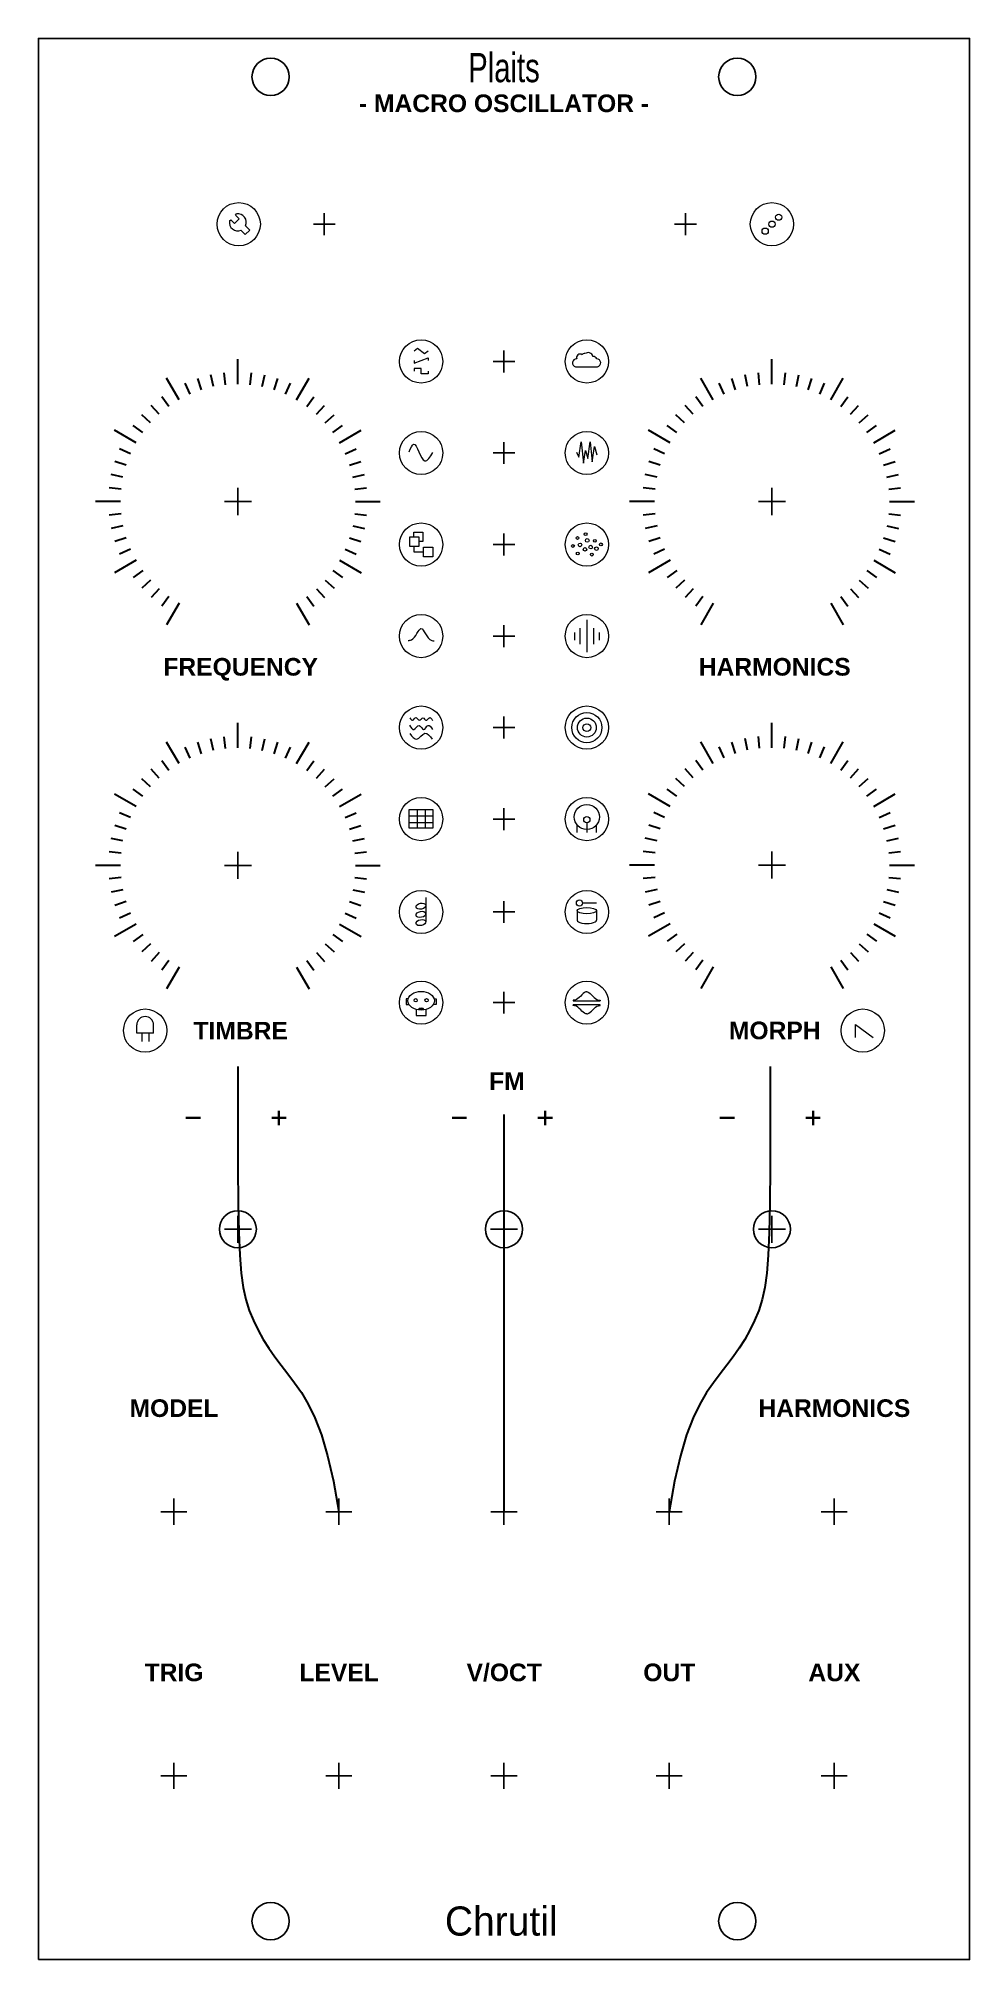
# Model space of a CAD drawing. Header units: inches. Extents: x 0 to 4.24, y 0 to 8.75.
import ezdxf
from ezdxf.enums import TextEntityAlignment as Align

# ---------------------------------------------------------------- set-up
doc = ezdxf.new("R2010")
doc.units = ezdxf.units.IN
doc.header["$MEASUREMENT"] = 0
doc.layers.get('0').update_dxf_attribs({"plot": 0})
doc.layers.add('DrillHoles', color=4, linetype='Continuous')
doc.layers.add('Frame', color=6, linetype='Continuous', plot=False)
doc.layers.add('FrameHoles', color=210, linetype='Continuous', plot=False)
for name, color, linetype, lineweight in [('Icons', 7, 'Continuous', 20), ('KnobTicks', 7, 'Continuous', 30), ('PanelArt', 7, 'Continuous', 30), ('TextLabels', 7, 'Continuous', 35), ('Title', 7, 'Continuous', 50)]:
    doc.layers.add(name, color=color, linetype=linetype, lineweight=lineweight)
doc.styles.add('Labels', font='Arial Bold.ttf')
doc.styles.add('Logo', font='bgothl.ttf')
doc.styles.add('ModuleTitle', font='bgothl.ttf', dxfattribs={"width": 0.75})

# ---------------------------------------------------------------- blocks, each defined once
blk = doc.blocks.new('JACKOUTPUT')
at = {"layer": 'DrillHoles'}
for points in [[(-0.0615, 0), (0.0615, 0)], [(0, 0.0615), (0, -0.0615)]]:
    blk.add_lwpolyline(points, dxfattribs=at)
blk = doc.blocks.new('KnobNormal')
at = {"layer": 'DrillHoles'}
for p, q in [((-0.0615, 0), (0.0615, 0)), ((0, 0.0615), (0, -0.0615))]:
    blk.add_line(p, q, dxfattribs=at)
blk = doc.blocks.new('smallknob')
at = {"layer": 'DrillHoles'}
for p, q in [((-1.56, 0), (1.56, 0)), ((0, 1.56), (0, -1.56))]:
    blk.add_line(p, q, dxfattribs=at)
blk.add_circle((0, 0), 2.14, dxfattribs=at)
blk = doc.blocks.new('KNOB1N')
at = {"color": 0}
for p, q in [((0, 0.5522), (0, 0.6694)), ((-0.2761, 0.4782), (-0.3347, 0.5797)), ((-0.2246, 0.5044), (-0.2474, 0.5557)), ((-0.1706, 0.5251), (-0.188, 0.5785)), ((-0.1148, 0.5401), (-0.1265, 0.595)), ((-0.0577, 0.5491), (-0.0636, 0.6049)), ((0.0577, 0.5491), (0.0636, 0.6049)), ((0.1148, 0.5401), (0.1265, 0.595)), ((0.1706, 0.5251), (0.188, 0.5785)), ((0.2246, 0.5044), (0.2474, 0.5557)), ((0.2761, 0.4782), (0.3347, 0.5797)), ((-0.3695, 0.4103), (-0.407, 0.452)), ((-0.3246, 0.4467), (-0.3575, 0.4921)), ((0.3246, 0.4467), (0.3575, 0.4921)), ((0.3695, 0.4103), (0.407, 0.452)), ((-0.4103, 0.3695), (-0.452, 0.407)), ((0.4103, 0.3695), (0.452, 0.407)), ((-0.4782, 0.2761), (-0.5797, 0.3347)), ((-0.4467, 0.3246), (-0.4921, 0.3575)), ((0.4467, 0.3246), (0.4921, 0.3575)), ((0.4782, 0.2761), (0.5797, 0.3347)), ((-0.5251, 0.1706), (-0.5785, 0.188)), ((-0.5044, 0.2246), (-0.5557, 0.2474)), ((0.5044, 0.2246), (0.5557, 0.2474)), ((0.5251, 0.1706), (0.5785, 0.188)), ((-0.5401, 0.1148), (-0.595, 0.1265)), ((0.5401, 0.1148), (0.595, 0.1265)), ((-0.5491, 0.0577), (-0.6049, 0.0636)), ((0.5491, 0.0577), (0.6049, 0.0636)), ((0.5522, 0), (0.6694, 0)), ((-0.5522, 0), (-0.6694, 0)), ((-0.5491, -0.0577), (-0.6049, -0.0636)), ((0.5491, -0.0577), (0.6049, -0.0636)), ((-0.5401, -0.1148), (-0.595, -0.1265)), ((-0.5251, -0.1706), (-0.5785, -0.188)), ((0.5251, -0.1706), (0.5785, -0.188)), ((0.5401, -0.1148), (0.595, -0.1265)), ((-0.5044, -0.2246), (-0.5557, -0.2474)), ((0.5044, -0.2246), (0.5557, -0.2474)), ((-0.4782, -0.2761), (-0.5797, -0.3347)), ((-0.4467, -0.3246), (-0.4921, -0.3575)), ((0.4467, -0.3246), (0.4921, -0.3575)), ((0.4782, -0.2761), (0.5797, -0.3347)), ((-0.4103, -0.3695), (-0.452, -0.407)), ((-0.3695, -0.4103), (-0.407, -0.452)), ((-0.3246, -0.4467), (-0.3575, -0.4921)), ((0.3246, -0.4467), (0.3575, -0.4921)), ((0.3695, -0.4103), (0.407, -0.452)), ((0.4103, -0.3695), (0.452, -0.407)), ((-0.2761, -0.4782), (-0.3347, -0.5797)), ((0.2761, -0.4782), (0.3347, -0.5797))]:
    blk.add_line(p, q, dxfattribs=at)
blk = doc.blocks.new('led_drill')
at = {"layer": 'DrillHoles'}
for points in [[(2.5108, 5.0954), (2.6108, 5.0954)], [(2.5608, 5.1454), (2.5608, 5.0454)]]:
    blk.add_lwpolyline(points, dxfattribs=at)

msp = doc.modelspace()

# ---------------------------------------------------------------- linework, layer by layer
at = {"layer": 'Frame'}
msp.add_lwpolyline([(0, 0), (4.24, 0), (4.24, 8.75), (0, 8.75)], close=True, dxfattribs=at)
at = {"layer": 'FrameHoles'}
for centre in [(1.0575, 8.575), (3.1825, 8.575), (1.0575, 0.175), (3.1825, 0.175)]:
    msp.add_circle(centre, 0.085, dxfattribs=at)
at = {"layer": 'Icons'}
for p, q in [((0.8699, 7.9188), (0.8756, 7.9243)), ((0.8924, 7.907), (0.8756, 7.9243)), ((0.8924, 7.907), (0.9136, 7.9276)), ((0.8968, 7.9449), (0.9025, 7.9504)), ((0.9136, 7.9276), (0.8968, 7.9449)), ((0.9413, 7.8567), (0.9224, 7.8761)), ((0.9413, 7.8567), (0.9625, 7.8773)), ((0.9625, 7.8773), (0.9436, 7.8967)), ((1.7102, 7.2707), (1.7746, 7.2956)), ((2.4457, 7.2548), (2.5461, 7.2548)), ((2.4408, 6.0445), (2.4408, 6.0097)), ((2.4656, 6.0637), (2.4656, 5.9917)), ((2.4969, 6.1018), (2.4969, 5.9542)), ((2.5281, 6.0637), (2.5281, 5.9917)), ((2.5529, 6.0445), (2.5529, 6.0097)), ((1.6887, 5.2085), (1.7964, 5.2085)), ((1.6887, 5.1789), (1.7964, 5.1789)), ((1.7246, 5.2381), (1.7246, 5.1525)), ((1.7604, 5.2381), (1.7604, 5.1525)), ((2.4529, 5.1339), (2.4529, 5.168)), ((2.4973, 5.1779), (2.4973, 5.1339)), ((2.5416, 5.1339), (2.5416, 5.168)), ((1.764, 4.8367), (1.764, 4.7273)), ((2.4777, 4.8125), (2.5406, 4.8125)), ((2.4532, 4.7774), (2.4532, 4.7336)), ((2.541, 4.7774), (2.541, 4.7336)), ((2.4353, 4.37), (2.4353, 4.3665)), ((2.4353, 4.3665), (2.5579, 4.3665)), ((2.5579, 4.3483), (2.4353, 4.3483)), ((2.4353, 4.3448), (2.4353, 4.3483)), ((2.5579, 4.37), (2.5579, 4.3665)), ((2.5579, 4.3448), (2.5579, 4.3483)), ((0.448, 4.2188), (0.448, 4.2569)), ((0.5243, 4.2188), (0.448, 4.2188)), ((0.4702, 4.2188), (0.4702, 4.1819)), ((0.502, 4.2188), (0.502, 4.1819)), ((0.5243, 4.2188), (0.5243, 4.2569)), ((3.7203, 4.1991), (3.7203, 4.259)), ((3.7203, 4.259), (3.8003, 4.1991))]:
    msp.add_line(p, q, dxfattribs=at)
for points in [[(1.7746, 7.3253), (1.7585, 7.3129), (1.7263, 7.3378), (1.7102, 7.3253)], [(1.7102, 7.2832), (1.7102, 7.2707)], [(1.7746, 7.2956), (1.7746, 7.2832)], [(1.7746, 7.2348), (1.7746, 7.2224), (1.7424, 7.2224), (1.7424, 7.2472), (1.7102, 7.2472), (1.7102, 7.2348)], [(2.4507, 6.8651), (2.4609, 6.8425), (2.4712, 6.9128), (2.4814, 6.8157), (2.4916, 6.8725), (2.5018, 6.8361), (2.512, 6.9119), (2.5222, 6.8218), (2.5324, 6.8907), (2.5427, 6.8531)], [(1.7092, 6.4801), (1.7092, 6.5018), (1.7507, 6.5018), (1.7507, 6.4581), (1.7322, 6.4581)], [(1.7538, 6.4105), (1.7114, 6.4105), (1.7114, 6.4364)], [(1.684, 4.376), (1.6746, 4.376), (1.6746, 4.3495), (1.6879, 4.3495)], [(1.8015, 4.376), (1.8108, 4.376), (1.8108, 4.3495), (1.7975, 4.3495)], [(1.7193, 4.3277), (1.7193, 4.3003), (1.7662, 4.3003), (1.7662, 4.3277)]]:
    msp.add_lwpolyline(points, dxfattribs=at)
for points in [[(1.6906, 6.4801), (1.7322, 6.4801), (1.7322, 6.4364), (1.6906, 6.4364)], [(1.7538, 6.4324), (1.7954, 6.4324), (1.7954, 6.3887), (1.7538, 6.3887)], [(1.6887, 5.2381), (1.7964, 5.2381), (1.7964, 5.1525), (1.6887, 5.1525)]]:
    msp.add_lwpolyline(points, close=True, dxfattribs=at)
for centre, radius in [((0.9121, 7.904), 0.0984), ((3.34, 7.904), 0.0984), ((3.3092, 7.8722), 0.0141), ((3.34, 7.904), 0.0141), ((3.3708, 7.9358), 0.0141), ((1.7427, 7.2787), 0.0984), ((2.4973, 7.2787), 0.0984), ((1.7427, 6.8618), 0.0984), ((2.4973, 6.8618), 0.0984), ((1.7427, 6.4449), 0.0984), ((2.4973, 6.4449), 0.0984), ((2.4542, 6.4746), 0.00634), ((2.4918, 6.4919), 0.00634), ((2.434, 6.4382), 0.00634), ((2.4556, 6.4045), 0.00634), ((2.4662, 6.4432), 0.00826), ((2.489, 6.4228), 0.00826), ((2.4992, 6.4634), 0.00826), ((2.5147, 6.4331), 0.00826), ((2.5198, 6.3989), 0.00634), ((2.534, 6.4621), 0.00634), ((2.5409, 6.4261), 0.00826), ((2.5615, 6.4456), 0.00634), ((1.7427, 6.028), 0.0984), ((2.4973, 6.028), 0.0984), ((1.7427, 5.6111), 0.0984), ((2.4973, 5.6111), 0.0984), ((2.4973, 5.6111), 0.0687), ((2.4973, 5.6111), 0.0431), ((2.4973, 5.6111), 0.0178), ((1.7427, 5.1942), 0.0984), ((2.4973, 5.1942), 0.0984), ((2.4973, 5.204), 0.0571), ((2.4973, 5.1921), 0.0142), ((1.7427, 4.7713), 0.0984), ((2.4973, 4.7713), 0.0984), ((2.4637, 4.8125), 0.014), ((1.7427, 4.3583), 0.0984), ((1.7178, 4.3692), 0.00736), ((1.7676, 4.3692), 0.00736), ((2.4973, 4.3583), 0.0984), ((0.4861, 4.2311), 0.0984), ((3.7539, 4.2311), 0.0984)]:
    msp.add_circle(centre, radius, dxfattribs=at)
for centre, radius, start, end in [((0.9081, 7.9121), 0.0387, 170.10789, 291.73463), ((0.9081, 7.9121), 0.0387, 336.64231, 98.26905), ((2.4497, 7.2723), 0.018, 84.31619, 257.03855), ((2.4655, 7.2967), 0.0154, 50.97033, 205.07216), ((2.4865, 7.3011), 0.0135, 80.76271, 146.18116), ((2.5023, 7.2958), 0.0231, 15.0592, 126.13359), ((2.5221, 7.279), 0.023, 28.8881, 83.57706), ((2.5425, 7.2722), 0.0178, 281.54016, 91.1031), ((0.4861, 4.2569), 0.0381, 0, 180)]:
    msp.add_arc(centre, radius, start, end, dxfattribs=at)
for centre, major_axis, ratio in [((1.7417, 4.7979), (-0.0222, -0.0044), 0.59986), ((1.7417, 4.7604), (-0.0222, -0.0044), 0.59986), ((1.7417, 4.723), (-0.0222, -0.0044), 0.59986), ((2.4971, 4.7774), (-0.0439, 0), 0.333184), ((1.7427, 4.367), (-0.0601, 0), 0.709058), ((1.7427, 4.3308), (-0.0106, 0), 0.352176)]:
    msp.add_ellipse(centre, major_axis=major_axis, ratio=ratio, dxfattribs=at)
msp.add_ellipse((2.4971, 4.7336), major_axis=(-0.0439, 0), ratio=0.333184, start_param=0, end_param=3.141593, dxfattribs=at)
for points, knots in [([(1.6887, 6.8674), (1.695, 6.8838), (1.7162, 6.9383), (1.7495, 6.7877), (1.7837, 6.8437), (1.7961, 6.8641)], [0, 0, 0, 0, 0.039539, 0.1314775, 0.1839951, 0.1839951, 0.1839951, 0.1839951]), ([(1.684, 6.0081), (1.6889, 6.0087), (1.7164, 6.0117), (1.7426, 6.1056), (1.7701, 6.0101), (1.798, 6.0062), (1.8017, 6.0057)], [0, 0, 0, 0, 0.0146354, 0.0818361, 0.1546662, 0.1657875, 0.1657875, 0.1657875, 0.1657875]), ([(1.6898, 5.6219), (1.6963, 5.611), (1.7097, 5.5883), (1.7331, 5.6393), (1.7539, 5.5849), (1.7742, 5.6348), (1.7878, 5.6133), (1.7945, 5.6027)], [0, 0, 0, 0, 0.0279772, 0.0581021, 0.0866055, 0.1144706, 0.1418456, 0.1418456, 0.1418456, 0.1418456]), ([(1.6917, 5.6562), (1.6955, 5.65), (1.704, 5.6364), (1.7197, 5.6682), (1.7338, 5.6325), (1.7511, 5.6668), (1.7649, 5.6332), (1.7819, 5.6656), (1.7906, 5.6507), (1.7945, 5.644)], [0, 0, 0, 0, 0.0164878, 0.0364123, 0.0555903, 0.0761175, 0.0935324, 0.1149928, 0.1326031, 0.1326031, 0.1326031, 0.1326031]), ([(1.6912, 5.5845), (1.7016, 5.5705), (1.7236, 5.5408), (1.7599, 5.603), (1.7823, 5.5728), (1.7931, 5.5582)], [0, 0, 0, 0, 0.0411608, 0.0869914, 0.1294197, 0.1294197, 0.1294197, 0.1294197]), ([(2.4966, 4.4077), (2.4952, 4.4077), (2.478, 4.4057), (2.461, 4.3704), (2.4378, 4.37), (2.4353, 4.37)], [0.838723, 0.838723, 0.838723, 0.838723, 0.922721, 1.866795, 1.976384, 1.976384, 1.976384, 1.976384]), ([(2.4966, 4.4077), (2.498, 4.4077), (2.5152, 4.4057), (2.5322, 4.3704), (2.5554, 4.37), (2.5579, 4.37)], [0.838723, 0.838723, 0.838723, 0.838723, 0.922721, 1.866795, 1.976384, 1.976384, 1.976384, 1.976384]), ([(2.4966, 4.3071), (2.4952, 4.3071), (2.478, 4.3091), (2.461, 4.3444), (2.4378, 4.3448), (2.4353, 4.3448)], [0.838723, 0.838723, 0.838723, 0.838723, 0.922721, 1.866795, 1.976384, 1.976384, 1.976384, 1.976384]), ([(2.4966, 4.3071), (2.498, 4.3071), (2.5152, 4.3091), (2.5322, 4.3444), (2.5554, 4.3448), (2.5579, 4.3448)], [0.838723, 0.838723, 0.838723, 0.838723, 0.922721, 1.866795, 1.976384, 1.976384, 1.976384, 1.976384])]:
    msp.add_open_spline(points, degree=3, knots=knots, dxfattribs=at)
at = {"layer": 'PanelArt'}
msp.add_line((2.12, 3.8487), (2.12, 2.0399), dxfattribs=at)
at = {"layer": 'PanelArt', "ltscale": 100}
for points in [[(0.9081, 4.0676), (0.9081, 3.8149), (0.9086, 3.6085), (0.91, 3.4426), (0.9127, 3.311), (0.917, 3.2076), (0.9236, 3.1264), (0.9327, 3.0614), (0.9448, 3.0065), (0.9602, 2.9565), (0.9787, 2.91), (1, 2.8662), (1.0237, 2.8246), (1.0495, 2.7845), (1.077, 2.7454), (1.1059, 2.7066), (1.1359, 2.6675), (1.1665, 2.627), (1.1976, 2.5822), (1.2285, 2.5299), (1.259, 2.4668), (1.2886, 2.3896), (1.3169, 2.2949), (1.3436, 2.1794), (1.3682, 2.0399)], [(3.3319, 4.0676), (3.3319, 3.8149), (3.3314, 3.6085), (3.33, 3.4426), (3.3273, 3.311), (3.323, 3.2076), (3.3164, 3.1264), (3.3073, 3.0614), (3.2952, 3.0065), (3.2798, 2.9565), (3.2613, 2.91), (3.24, 2.8662), (3.2163, 2.8246), (3.1905, 2.7845), (3.163, 2.7454), (3.1341, 2.7066), (3.1041, 2.6675), (3.0735, 2.627), (3.0424, 2.5822), (3.0115, 2.5299), (2.981, 2.4668), (2.9514, 2.3896), (2.9231, 2.2949), (2.8964, 2.1794), (2.8718, 2.0399)]]:
    msp.add_lwpolyline(points, dxfattribs=at)
at = {"layer": 'TextLabels'}
for p, q in [((1.0953, 3.8003), (1.0953, 3.8662)), ((2.3072, 3.8003), (2.3072, 3.8662)), ((3.5272, 3.8003), (3.5272, 3.8662)), ((0.6714, 3.8335), (0.7373, 3.8335)), ((1.0623, 3.8333), (1.1282, 3.8333)), ((1.8833, 3.8335), (1.9492, 3.8335)), ((2.2742, 3.8333), (2.3401, 3.8333)), ((3.1033, 3.8335), (3.1692, 3.8335)), ((3.4942, 3.8333), (3.5601, 3.8333))]:
    msp.add_line(p, q, dxfattribs=at)

# ---------------------------------------------------------------- block references
at = {"layer": 'DrillHoles'}
for p in [(0.9081, 6.6409), (3.34, 6.6409), (0.9081, 4.9836), (3.34, 4.9847)]:
    msp.add_blockref('KnobNormal', p, dxfattribs=at)
at = {"layer": 'DrillHoles', "xscale": 0.0393700787401575, "yscale": 0.0393700787401575, "zscale": 0.0393700787401575}
for p in [(0.9081, 3.3263), (2.12, 3.3263), (3.34, 3.3263)]:
    msp.add_blockref('smallknob', p, dxfattribs=at)
at = {"layer": 'DrillHoles', "color": 0, "xscale": 0.9688581314878894, "yscale": 0.9688581314878894, "zscale": 0.9688581314878894}
for p in [(0.6165, 2.0399), (1.3682, 2.0399), (2.12, 2.0399), (2.8718, 2.0399), (3.6235, 2.0399), (0.6165, 0.8365), (1.3682, 0.8365), (2.12, 0.8365), (2.8718, 0.8365), (3.6235, 0.8365)]:
    msp.add_blockref('JACKOUTPUT', p, dxfattribs=at)
at = {"layer": 'KnobTicks', "xscale": 0.9688581314878894, "yscale": 0.9688581314878894, "zscale": 0.9688581314878894}
for p in [(0.9081, 6.6409), (3.34, 6.6409), (0.9081, 4.9836), (3.34, 4.9847)]:
    msp.add_blockref('KNOB1N', p, dxfattribs=at)
at = {"layer": 'PanelArt'}
for p in [(-1.259, 2.8086), (0.3855, 2.8086), (-0.4408, 2.1833), (-0.4408, 1.7664), (-0.4408, 1.3495), (-0.4408, 0.9326), (-0.4408, 0.5158), (-0.4408, 0.0989), (-0.4408, -0.3241), (-0.4408, -0.7371)]:
    msp.add_blockref('led_drill', p, dxfattribs=at)

# ---------------------------------------------------------------- texts
at = {"layer": 'TextLabels', "style": 'Labels'}
for s, p in [('FREQUENCY', (0.9209, 5.8479)), ('HARMONICS', (3.3528, 5.8479)), ('TIMBRE', (0.9209, 4.1906)), ('MORPH', (3.3528, 4.1917)), ('FM', (2.1331, 3.9612)), ('MODEL', (0.6174, 2.4714)), ('HARMONICS', (3.6244, 2.4714)), ('TRIG', (0.6174, 1.2679)), ('LEVEL', (1.3691, 1.2679)), ('V/OCT', (2.1209, 1.2679)), ('OUT', (2.8726, 1.2679)), ('AUX', (3.6244, 1.2679))]:
    msp.add_text(s, height=0.08031, dxfattribs=at).set_placement(p, align=Align.CENTER)
at = {"layer": 'Title', "style": 'ModuleTitle', "width": 0.75}
msp.add_text('Plaits', height=0.1328, dxfattribs=at).set_placement((2.12, 8.5507), align=Align.CENTER)
at = {"layer": 'Title'}
for s, height, style, p in [('- MACRO OSCILLATOR -', 0.080313, 'Labels', (2.12, 8.4144)), ('Chrutil', 0.1328, 'Logo', (2.1074, 0.1091))]:
    msp.add_text(s, height=height, dxfattribs=dict(at, style=style)).set_placement(p, align=Align.CENTER)

doc.saveas('drawing.dxf')
